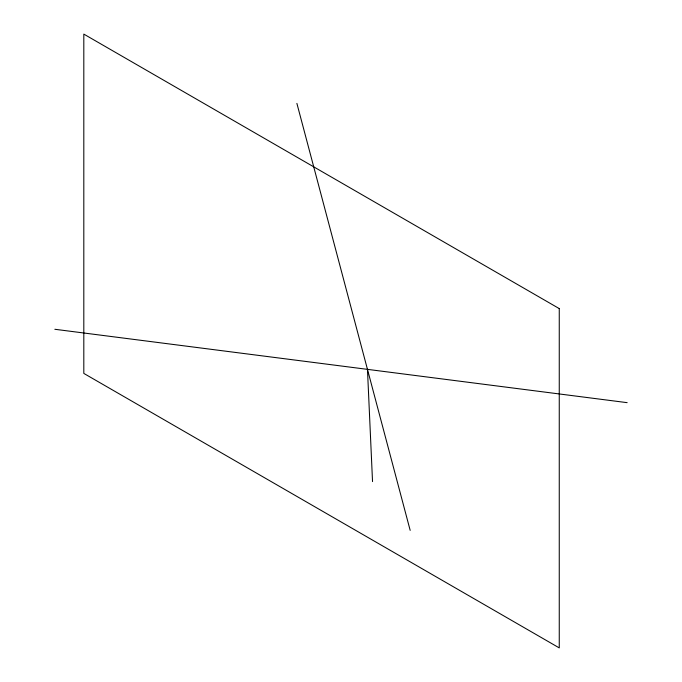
<?xml version="1.0" encoding="UTF-8"?>
<svg xmlns="http://www.w3.org/2000/svg" width="682" height="682" viewBox="0 0 682 682"><rect width="100%" height="100%" fill="white"/><g stroke="black" fill="none" stroke-linecap="round" stroke-linejoin="round"><path stroke-width="1.02" d="M54.85 329.278L627.15 402.653M296.892 103.391L410.18 530.366M367.462 369.363L372.534 481.603M559.257 308.596L83.809 34.1L83.809 373.404L559.257 647.9L559.257 308.596"/></g></svg>
